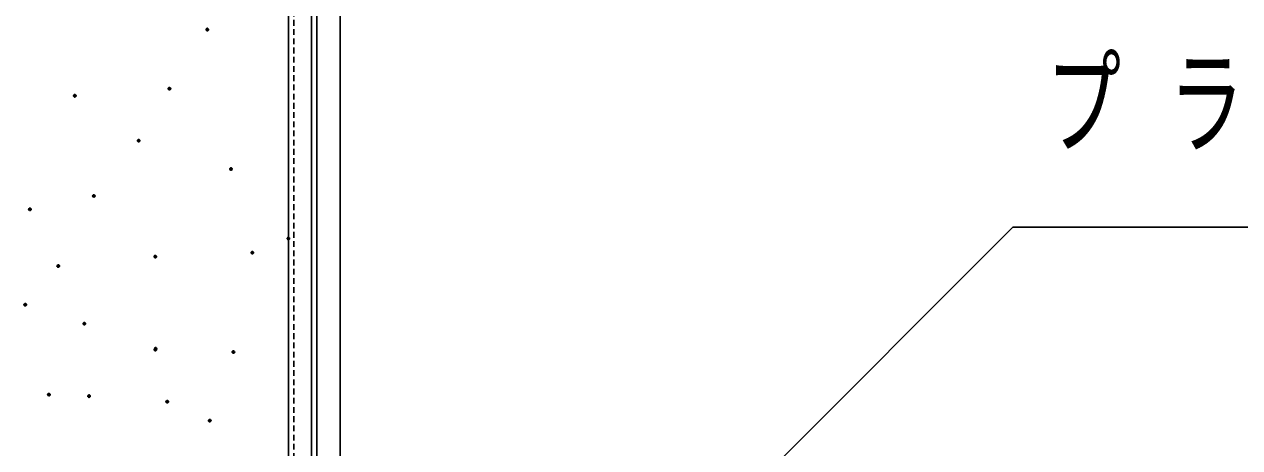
# Model space of a CAD drawing. Units: millimetres, scale not verified. Extents: x -15400 to 0, y 0 to 10680.
# Drawn here: x -2604 to -1549, y 5567 to 5934 of the extents above; entities that cross this region are included whole.
import ezdxf

# ---------------------------------------------------------------- set-up
doc = ezdxf.new("R2010")
doc.units = ezdxf.units.MM
doc.linetypes.add('USER4', pattern=[8, 5, -3])
doc.layers.add('線', color=2, linetype='Continuous', lineweight=25)
doc.layers.add('補助', color=2, linetype='Continuous', lineweight=50)
doc.styles.add('ＭＳ ゴシック', font='')
doc.styles.get('ＭＳ ゴシック').set_extended_font_data('MS Gothic')

msp = doc.modelspace()

# ---------------------------------------------------------------- linework, layer by layer
at = {"layer": '線'}
for p, q in [((-2374.298, 5097.893), (-2374.298, 7097.893)), ((-2354.298, 5097.893), (-2354.298, 7097.893)), ((-2349.498, 5097.893), (-2349.498, 7097.893)), ((-2329.498, 7097.893), (-2329.498, 5097.893))]:
    msp.add_line(p, q, dxfattribs=at)
at = {"layer": '線', "color": 4, "linetype": 'USER4'}
msp.add_line((-2369.498, 7097.893), (-2369.498, 5097.893), dxfattribs=at)
at = {"layer": '補助', "lineweight": 25}
for p, q in [((-2160.645, 5342.746), (-1745.498, 5757.893)), ((-1745.498, 5757.893), (-1705.498, 5757.893)), ((-1705.498, 5757.893), (-1023.44, 5757.893))]:
    msp.add_line(p, q, dxfattribs=at)
at = {"layer": '補助', "lineweight": 40}
for points in [[(-2444.695, 5928.776), (-2444.842, 5928.79), (-2444.984, 5928.83), (-2445.116, 5928.896), (-2445.234, 5928.985), (-2445.333, 5929.094), (-2445.411, 5929.22), (-2445.465, 5929.357), (-2445.492, 5929.503), (-2445.492, 5929.65), (-2445.465, 5929.795), (-2445.411, 5929.933), (-2445.333, 5930.058), (-2445.234, 5930.168), (-2445.116, 5930.257), (-2444.984, 5930.322), (-2444.842, 5930.363), (-2444.695, 5930.376), (-2444.548, 5930.363), (-2444.406, 5930.322), (-2444.274, 5930.257), (-2444.156, 5930.168), (-2444.057, 5930.058), (-2443.979, 5929.933), (-2443.926, 5929.795), (-2443.898, 5929.65), (-2443.898, 5929.503), (-2443.926, 5929.357), (-2443.979, 5929.22), (-2444.057, 5929.094), (-2444.156, 5928.985), (-2444.274, 5928.896), (-2444.406, 5928.83), (-2444.548, 5928.79)], [(-2477.558, 5877.452), (-2477.705, 5877.465), (-2477.847, 5877.506), (-2477.98, 5877.572), (-2478.097, 5877.661), (-2478.197, 5877.77), (-2478.275, 5877.895), (-2478.328, 5878.033), (-2478.355, 5878.178), (-2478.355, 5878.326), (-2478.328, 5878.471), (-2478.275, 5878.608), (-2478.197, 5878.734), (-2478.097, 5878.843), (-2477.98, 5878.932), (-2477.847, 5878.998), (-2477.705, 5879.038), (-2477.558, 5879.052), (-2477.411, 5879.038), (-2477.269, 5878.998), (-2477.137, 5878.932), (-2477.019, 5878.843), (-2476.92, 5878.734), (-2476.842, 5878.608), (-2476.789, 5878.471), (-2476.762, 5878.326), (-2476.762, 5878.178), (-2476.789, 5878.033), (-2476.842, 5877.895), (-2476.92, 5877.77), (-2477.019, 5877.661), (-2477.137, 5877.572), (-2477.269, 5877.506), (-2477.411, 5877.465)], [(-2559.716, 5871.293), (-2559.863, 5871.307), (-2560.005, 5871.347), (-2560.138, 5871.413), (-2560.255, 5871.502), (-2560.355, 5871.611), (-2560.433, 5871.736), (-2560.486, 5871.874), (-2560.513, 5872.019), (-2560.513, 5872.167), (-2560.486, 5872.312), (-2560.433, 5872.45), (-2560.355, 5872.575), (-2560.255, 5872.684), (-2560.138, 5872.773), (-2560.005, 5872.839), (-2559.863, 5872.879), (-2559.716, 5872.893), (-2559.569, 5872.879), (-2559.427, 5872.839), (-2559.295, 5872.773), (-2559.177, 5872.684), (-2559.078, 5872.575), (-2559, 5872.45), (-2558.947, 5872.312), (-2558.92, 5872.167), (-2558.92, 5872.019), (-2558.947, 5871.874), (-2559, 5871.736), (-2559.078, 5871.611), (-2559.177, 5871.502), (-2559.295, 5871.413), (-2559.427, 5871.347), (-2559.569, 5871.307)], [(-2504.26, 5832.286), (-2504.407, 5832.3), (-2504.549, 5832.34), (-2504.681, 5832.406), (-2504.799, 5832.495), (-2504.898, 5832.604), (-2504.976, 5832.73), (-2505.029, 5832.867), (-2505.056, 5833.012), (-2505.056, 5833.16), (-2505.029, 5833.305), (-2504.976, 5833.443), (-2504.898, 5833.568), (-2504.799, 5833.677), (-2504.681, 5833.766), (-2504.549, 5833.832), (-2504.407, 5833.873), (-2504.26, 5833.886), (-2504.113, 5833.873), (-2503.971, 5833.832), (-2503.839, 5833.766), (-2503.721, 5833.677), (-2503.621, 5833.568), (-2503.544, 5833.443), (-2503.49, 5833.305), (-2503.463, 5833.16), (-2503.463, 5833.012), (-2503.49, 5832.867), (-2503.544, 5832.73), (-2503.621, 5832.604), (-2503.721, 5832.495), (-2503.839, 5832.406), (-2503.971, 5832.34), (-2504.113, 5832.3)], [(-2424.155, 5807.651), (-2424.302, 5807.664), (-2424.444, 5807.705), (-2424.577, 5807.77), (-2424.694, 5807.859), (-2424.794, 5807.968), (-2424.872, 5808.094), (-2424.925, 5808.232), (-2424.952, 5808.377), (-2424.952, 5808.524), (-2424.925, 5808.669), (-2424.872, 5808.807), (-2424.794, 5808.933), (-2424.694, 5809.042), (-2424.577, 5809.131), (-2424.444, 5809.197), (-2424.302, 5809.237), (-2424.155, 5809.251), (-2424.008, 5809.237), (-2423.866, 5809.197), (-2423.734, 5809.131), (-2423.616, 5809.042), (-2423.517, 5808.933), (-2423.439, 5808.807), (-2423.386, 5808.669), (-2423.359, 5808.524), (-2423.359, 5808.377), (-2423.386, 5808.232), (-2423.439, 5808.094), (-2423.517, 5807.968), (-2423.616, 5807.859), (-2423.734, 5807.77), (-2423.866, 5807.705), (-2424.008, 5807.664)], [(-2543.193, 5784.331), (-2543.34, 5784.345), (-2543.482, 5784.385), (-2543.614, 5784.451), (-2543.732, 5784.54), (-2543.831, 5784.649), (-2543.909, 5784.775), (-2543.962, 5784.912), (-2543.989, 5785.057), (-2543.989, 5785.205), (-2543.962, 5785.35), (-2543.909, 5785.488), (-2543.831, 5785.613), (-2543.732, 5785.722), (-2543.614, 5785.811), (-2543.482, 5785.877), (-2543.34, 5785.918), (-2543.193, 5785.931), (-2543.046, 5785.918), (-2542.904, 5785.877), (-2542.772, 5785.811), (-2542.654, 5785.722), (-2542.554, 5785.613), (-2542.477, 5785.488), (-2542.423, 5785.35), (-2542.396, 5785.205), (-2542.396, 5785.057), (-2542.423, 5784.912), (-2542.477, 5784.775), (-2542.554, 5784.649), (-2542.654, 5784.54), (-2542.772, 5784.451), (-2542.904, 5784.385), (-2543.046, 5784.345)], [(-2598.742, 5772.75), (-2598.889, 5772.764), (-2599.031, 5772.804), (-2599.163, 5772.87), (-2599.281, 5772.959), (-2599.38, 5773.068), (-2599.458, 5773.193), (-2599.511, 5773.331), (-2599.538, 5773.476), (-2599.538, 5773.624), (-2599.511, 5773.769), (-2599.458, 5773.907), (-2599.38, 5774.032), (-2599.281, 5774.141), (-2599.163, 5774.23), (-2599.031, 5774.296), (-2598.889, 5774.336), (-2598.742, 5774.35), (-2598.595, 5774.336), (-2598.453, 5774.296), (-2598.321, 5774.23), (-2598.203, 5774.141), (-2598.103, 5774.032), (-2598.026, 5773.907), (-2597.972, 5773.769), (-2597.945, 5773.624), (-2597.945, 5773.476), (-2597.972, 5773.331), (-2598.026, 5773.193), (-2598.103, 5773.068), (-2598.203, 5772.959), (-2598.321, 5772.87), (-2598.453, 5772.804), (-2598.595, 5772.764)], [(-2374.298, 5747.378), (-2374.445, 5747.391), (-2374.587, 5747.432), (-2374.719, 5747.497), (-2374.837, 5747.586), (-2374.936, 5747.695), (-2375.014, 5747.821), (-2375.068, 5747.959), (-2375.095, 5748.104), (-2375.095, 5748.251), (-2375.068, 5748.397), (-2375.014, 5748.534), (-2374.936, 5748.66), (-2374.837, 5748.769), (-2374.719, 5748.858), (-2374.587, 5748.924), (-2374.445, 5748.964), (-2374.298, 5748.978), (-2374.151, 5748.964), (-2374.009, 5748.924), (-2373.877, 5748.858), (-2373.759, 5748.769), (-2373.66, 5748.66), (-2373.582, 5748.534), (-2373.529, 5748.397), (-2373.501, 5748.251), (-2373.501, 5748.104), (-2373.529, 5747.959), (-2373.582, 5747.821), (-2373.66, 5747.695), (-2373.759, 5747.586), (-2373.877, 5747.497), (-2374.009, 5747.432), (-2374.151, 5747.391)], [(-2489.882, 5731.69), (-2490.029, 5731.704), (-2490.171, 5731.744), (-2490.303, 5731.81), (-2490.421, 5731.899), (-2490.52, 5732.008), (-2490.598, 5732.134), (-2490.652, 5732.271), (-2490.679, 5732.416), (-2490.679, 5732.564), (-2490.652, 5732.709), (-2490.598, 5732.847), (-2490.52, 5732.972), (-2490.421, 5733.082), (-2490.303, 5733.17), (-2490.171, 5733.236), (-2490.029, 5733.277), (-2489.882, 5733.29), (-2489.735, 5733.277), (-2489.593, 5733.236), (-2489.461, 5733.17), (-2489.343, 5733.082), (-2489.244, 5732.972), (-2489.166, 5732.847), (-2489.113, 5732.709), (-2489.085, 5732.564), (-2489.085, 5732.416), (-2489.113, 5732.271), (-2489.166, 5732.134), (-2489.244, 5732.008), (-2489.343, 5731.899), (-2489.461, 5731.81), (-2489.593, 5731.744), (-2489.735, 5731.704)], [(-2405.578, 5735.06), (-2405.725, 5735.073), (-2405.867, 5735.114), (-2405.999, 5735.179), (-2406.117, 5735.268), (-2406.216, 5735.378), (-2406.294, 5735.503), (-2406.347, 5735.641), (-2406.374, 5735.786), (-2406.374, 5735.933), (-2406.347, 5736.079), (-2406.294, 5736.216), (-2406.216, 5736.342), (-2406.117, 5736.451), (-2405.999, 5736.54), (-2405.867, 5736.606), (-2405.725, 5736.646), (-2405.578, 5736.66), (-2405.431, 5736.646), (-2405.289, 5736.606), (-2405.157, 5736.54), (-2405.039, 5736.451), (-2404.939, 5736.342), (-2404.862, 5736.216), (-2404.808, 5736.079), (-2404.781, 5735.933), (-2404.781, 5735.786), (-2404.808, 5735.641), (-2404.862, 5735.503), (-2404.939, 5735.378), (-2405.039, 5735.268), (-2405.157, 5735.179), (-2405.289, 5735.114), (-2405.431, 5735.073)], [(-2574.094, 5723.478), (-2574.241, 5723.492), (-2574.383, 5723.532), (-2574.515, 5723.598), (-2574.633, 5723.687), (-2574.733, 5723.796), (-2574.81, 5723.922), (-2574.864, 5724.059), (-2574.891, 5724.205), (-2574.891, 5724.352), (-2574.864, 5724.497), (-2574.81, 5724.635), (-2574.733, 5724.76), (-2574.633, 5724.87), (-2574.515, 5724.959), (-2574.383, 5725.024), (-2574.241, 5725.065), (-2574.094, 5725.078), (-2573.947, 5725.065), (-2573.805, 5725.024), (-2573.673, 5724.959), (-2573.555, 5724.87), (-2573.456, 5724.76), (-2573.378, 5724.635), (-2573.325, 5724.497), (-2573.298, 5724.352), (-2573.298, 5724.205), (-2573.325, 5724.059), (-2573.378, 5723.922), (-2573.456, 5723.796), (-2573.555, 5723.687), (-2573.673, 5723.598), (-2573.805, 5723.532), (-2573.947, 5723.492)], [(-2602.757, 5689.894), (-2602.904, 5689.908), (-2603.046, 5689.948), (-2603.178, 5690.014), (-2603.296, 5690.103), (-2603.396, 5690.212), (-2603.473, 5690.338), (-2603.527, 5690.475), (-2603.554, 5690.62), (-2603.554, 5690.768), (-2603.527, 5690.913), (-2603.473, 5691.051), (-2603.396, 5691.176), (-2603.296, 5691.285), (-2603.178, 5691.374), (-2603.046, 5691.44), (-2602.904, 5691.481), (-2602.757, 5691.494), (-2602.61, 5691.481), (-2602.468, 5691.44), (-2602.336, 5691.374), (-2602.218, 5691.285), (-2602.119, 5691.176), (-2602.041, 5691.051), (-2601.988, 5690.913), (-2601.961, 5690.768), (-2601.961, 5690.62), (-2601.988, 5690.475), (-2602.041, 5690.338), (-2602.119, 5690.212), (-2602.218, 5690.103), (-2602.336, 5690.014), (-2602.468, 5689.948), (-2602.61, 5689.908)], [(-2551.409, 5673.47), (-2551.556, 5673.484), (-2551.698, 5673.524), (-2551.83, 5673.59), (-2551.948, 5673.679), (-2552.047, 5673.788), (-2552.125, 5673.914), (-2552.178, 5674.051), (-2552.205, 5674.196), (-2552.205, 5674.344), (-2552.178, 5674.489), (-2552.125, 5674.627), (-2552.047, 5674.752), (-2551.948, 5674.861), (-2551.83, 5674.95), (-2551.698, 5675.016), (-2551.556, 5675.057), (-2551.409, 5675.07), (-2551.262, 5675.057), (-2551.12, 5675.016), (-2550.987, 5674.95), (-2550.87, 5674.861), (-2550.77, 5674.752), (-2550.692, 5674.627), (-2550.639, 5674.489), (-2550.612, 5674.344), (-2550.612, 5674.196), (-2550.639, 5674.051), (-2550.692, 5673.914), (-2550.77, 5673.788), (-2550.87, 5673.679), (-2550.987, 5673.59), (-2551.12, 5673.524), (-2551.262, 5673.484)], [(-2489.79, 5650.887), (-2489.937, 5650.901), (-2490.079, 5650.942), (-2490.211, 5651.007), (-2490.329, 5651.096), (-2490.428, 5651.205), (-2490.506, 5651.331), (-2490.559, 5651.469), (-2490.587, 5651.614), (-2490.587, 5651.761), (-2490.559, 5651.906), (-2490.506, 5652.044), (-2490.428, 5652.17), (-2490.329, 5652.279), (-2490.211, 5652.368), (-2490.079, 5652.433), (-2489.937, 5652.474), (-2489.79, 5652.487), (-2489.643, 5652.474), (-2489.501, 5652.433), (-2489.369, 5652.368), (-2489.251, 5652.279), (-2489.152, 5652.17), (-2489.074, 5652.044), (-2489.02, 5651.906), (-2488.993, 5651.761), (-2488.993, 5651.614), (-2489.02, 5651.469), (-2489.074, 5651.331), (-2489.152, 5651.205), (-2489.251, 5651.096), (-2489.369, 5651.007), (-2489.501, 5650.942), (-2489.643, 5650.901)], [(-2489.606, 5651.666), (-2489.753, 5651.68), (-2489.895, 5651.72), (-2490.027, 5651.786), (-2490.145, 5651.875), (-2490.244, 5651.984), (-2490.322, 5652.109), (-2490.375, 5652.247), (-2490.402, 5652.392), (-2490.402, 5652.54), (-2490.375, 5652.685), (-2490.322, 5652.823), (-2490.244, 5652.948), (-2490.145, 5653.057), (-2490.027, 5653.146), (-2489.895, 5653.212), (-2489.753, 5653.252), (-2489.606, 5653.266), (-2489.459, 5653.252), (-2489.317, 5653.212), (-2489.185, 5653.146), (-2489.067, 5653.057), (-2488.967, 5652.948), (-2488.89, 5652.823), (-2488.836, 5652.685), (-2488.809, 5652.54), (-2488.809, 5652.392), (-2488.836, 5652.247), (-2488.89, 5652.109), (-2488.967, 5651.984), (-2489.067, 5651.875), (-2489.185, 5651.786), (-2489.317, 5651.72), (-2489.459, 5651.68)], [(-2422.009, 5648.835), (-2422.156, 5648.848), (-2422.298, 5648.889), (-2422.431, 5648.954), (-2422.548, 5649.043), (-2422.648, 5649.152), (-2422.725, 5649.278), (-2422.779, 5649.416), (-2422.806, 5649.561), (-2422.806, 5649.708), (-2422.779, 5649.853), (-2422.725, 5649.991), (-2422.648, 5650.117), (-2422.548, 5650.226), (-2422.431, 5650.315), (-2422.298, 5650.381), (-2422.156, 5650.421), (-2422.009, 5650.435), (-2421.862, 5650.421), (-2421.72, 5650.381), (-2421.588, 5650.315), (-2421.47, 5650.226), (-2421.371, 5650.117), (-2421.293, 5649.991), (-2421.24, 5649.853), (-2421.213, 5649.708), (-2421.213, 5649.561), (-2421.24, 5649.416), (-2421.293, 5649.278), (-2421.371, 5649.152), (-2421.47, 5649.043), (-2421.588, 5648.954), (-2421.72, 5648.889), (-2421.862, 5648.848)], [(-2582.218, 5611.881), (-2582.365, 5611.895), (-2582.507, 5611.935), (-2582.639, 5612.001), (-2582.757, 5612.09), (-2582.856, 5612.199), (-2582.934, 5612.324), (-2582.987, 5612.462), (-2583.015, 5612.607), (-2583.015, 5612.755), (-2582.987, 5612.9), (-2582.934, 5613.038), (-2582.856, 5613.163), (-2582.757, 5613.272), (-2582.639, 5613.361), (-2582.507, 5613.427), (-2582.365, 5613.467), (-2582.218, 5613.481), (-2582.071, 5613.467), (-2581.929, 5613.427), (-2581.797, 5613.361), (-2581.679, 5613.272), (-2581.58, 5613.163), (-2581.502, 5613.038), (-2581.448, 5612.9), (-2581.421, 5612.755), (-2581.421, 5612.607), (-2581.448, 5612.462), (-2581.502, 5612.324), (-2581.58, 5612.199), (-2581.679, 5612.09), (-2581.797, 5612.001), (-2581.929, 5611.935), (-2582.071, 5611.895)], [(-2547.393, 5610.564), (-2547.54, 5610.578), (-2547.682, 5610.619), (-2547.814, 5610.684), (-2547.932, 5610.773), (-2548.031, 5610.882), (-2548.109, 5611.008), (-2548.162, 5611.146), (-2548.189, 5611.291), (-2548.189, 5611.438), (-2548.162, 5611.583), (-2548.109, 5611.721), (-2548.031, 5611.847), (-2547.932, 5611.956), (-2547.814, 5612.045), (-2547.682, 5612.11), (-2547.54, 5612.151), (-2547.393, 5612.164), (-2547.246, 5612.151), (-2547.104, 5612.11), (-2546.972, 5612.045), (-2546.854, 5611.956), (-2546.754, 5611.847), (-2546.677, 5611.721), (-2546.623, 5611.583), (-2546.596, 5611.438), (-2546.596, 5611.291), (-2546.623, 5611.146), (-2546.677, 5611.008), (-2546.754, 5610.882), (-2546.854, 5610.773), (-2546.972, 5610.684), (-2547.104, 5610.619), (-2547.246, 5610.578)], [(-2479.52, 5605.722), (-2479.667, 5605.736), (-2479.809, 5605.776), (-2479.941, 5605.842), (-2480.059, 5605.931), (-2480.158, 5606.04), (-2480.236, 5606.165), (-2480.29, 5606.303), (-2480.317, 5606.448), (-2480.317, 5606.596), (-2480.29, 5606.741), (-2480.236, 5606.879), (-2480.158, 5607.004), (-2480.059, 5607.113), (-2479.941, 5607.202), (-2479.809, 5607.268), (-2479.667, 5607.308), (-2479.52, 5607.322), (-2479.373, 5607.308), (-2479.231, 5607.268), (-2479.099, 5607.202), (-2478.981, 5607.113), (-2478.882, 5607.004), (-2478.804, 5606.879), (-2478.751, 5606.741), (-2478.723, 5606.596), (-2478.723, 5606.448), (-2478.751, 5606.303), (-2478.804, 5606.165), (-2478.882, 5606.04), (-2478.981, 5605.931), (-2479.099, 5605.842), (-2479.231, 5605.776), (-2479.373, 5605.736)], [(-2442.549, 5589.298), (-2442.696, 5589.312), (-2442.838, 5589.352), (-2442.97, 5589.418), (-2443.088, 5589.507), (-2443.187, 5589.616), (-2443.265, 5589.742), (-2443.318, 5589.879), (-2443.346, 5590.024), (-2443.346, 5590.172), (-2443.318, 5590.317), (-2443.265, 5590.455), (-2443.187, 5590.58), (-2443.088, 5590.689), (-2442.97, 5590.778), (-2442.838, 5590.844), (-2442.696, 5590.885), (-2442.549, 5590.898), (-2442.402, 5590.885), (-2442.26, 5590.844), (-2442.128, 5590.778), (-2442.01, 5590.689), (-2441.911, 5590.58), (-2441.833, 5590.455), (-2441.78, 5590.317), (-2441.752, 5590.172), (-2441.752, 5590.024), (-2441.78, 5589.879), (-2441.833, 5589.742), (-2441.911, 5589.616), (-2442.01, 5589.507), (-2442.128, 5589.418), (-2442.26, 5589.352), (-2442.402, 5589.312)]]:
    msp.add_lwpolyline(points, close=True, dxfattribs=at)

# ---------------------------------------------------------------- texts
at = {"layer": '補助', "insert": (-1716.498, 5902.893), "char_height": 73.31, "attachment_point": 1, "style": 'ＭＳ ゴシック'}
msp.add_mtext('\\T1.64;\\W0.65;プラフレーム', dxfattribs=at)

doc.saveas('drawing.dxf')
